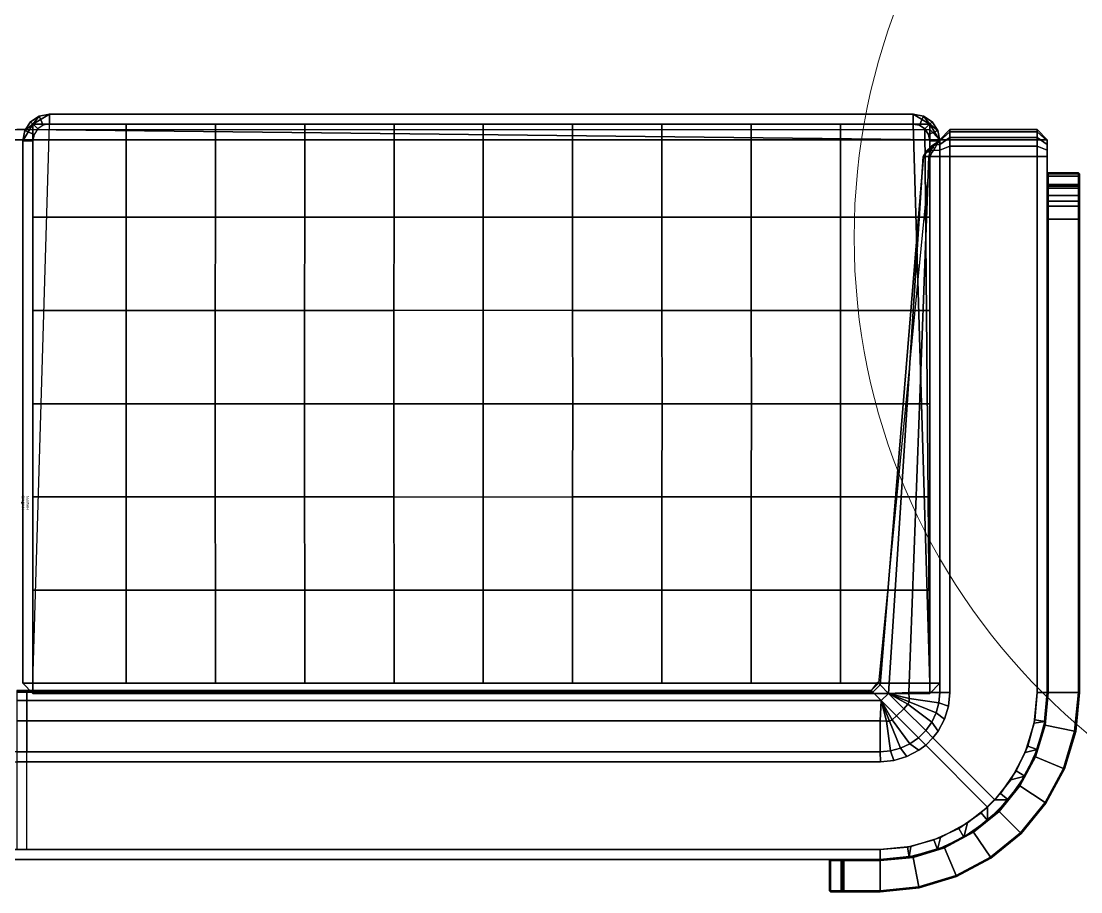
# Model space of a CAD drawing. Header units: inches. Extents: x 2605 to 2965, y 1528 to 1642.
# Drawn here: x 2704.05 to 2743.54, y 1532.15 to 1564.58 of the extents above; entities that cross this region are included whole.
import ezdxf
from ezdxf.enums import TextEntityAlignment as Align

# ---------------------------------------------------------------- set-up
doc = ezdxf.new("R2010")
doc.units = ezdxf.units.IN
for name, color, linetype in [('A-FURN-3-NODE', 7, 'Continuous'), ('A-FURN-3-SEAT-CUSHION', 96, 'Continuous'), ('A-FURN-3-SEAT-CUSHION-SEAM', 98, 'Continuous'), ('A-FURN-3-SEAT-FRAME', 254, 'Continuous'), ('A-FURN-3-SEAT-FRAME-TRIM', 250, 'Continuous'), ('A-FURN-HAWORTH-ATT', 7, 'Continuous')]:
    doc.layers.add(name, color=color, linetype=linetype)
doc.styles.get("Standard").update_dxf_attribs({"font": 'arial.ttf'})

msp = doc.modelspace()

# ---------------------------------------------------------------- linework, layer by layer
at = {"color": 94, "lineweight": 9}
msp.add_circle((2759.092, 1556.529, 121.162), 24, dxfattribs=at)
at = {"layer": 'A-FURN-3-NODE'}
for p in [(2742.288, 1558.898, -8.92), (2704.069, 1546.636, -8.92), (2742.288, 1539.57, -8.92), (2734.211, 1533.35, -8.92)]:
    msp.add_point(p, dxfattribs=at)
at = {"layer": 'A-FURN-3-SEAT-CUSHION'}
for points in [[(2737.288, 1560.751, 0.109), (2737.913, 1539.914, 0.109), (2704.482, 1539.914, 0.109), (2705.107, 1560.751, 0.109)], [(2737.913, 1539.914, 0.109), (2737.288, 1560.751, 0.109), (2737.527, 1560.704, 0.109), (2737.73, 1560.568, 0.109)], [(2738.288, 1560.168, -4.131), (2704.257, 1560.543, -4.131), (2704.257, 1560.543, 0.109), (2738.288, 1560.168, 0.109)], [(2737.73, 1560.568, 0.109), (2737.865, 1560.366, 0.109), (2737.913, 1560.126, 0.109), (2737.913, 1539.914, 0.109)], [(2737.913, 1560.168, -4.506), (2738.288, 1560.168, -4.131), (2738.663, 1560.168, -4.506), (2737.913, 1560.168, -4.506)], [(2704.482, 1539.539, 6.234), (2704.482, 1539.539, 0.484), (2737.913, 1539.539, 0.484), (2737.913, 1539.539, 6.234)], [(2681.656, 1533.35, 18.216), (2681.656, 1533.35, -4.131), (2726.857, 1533.35, -4.131), (2726.857, 1533.35, 18.216)]]:
    msp.add_3dface(points, dxfattribs=at)
for points, invisible_edges in [([(2666.226, 1560.168, -4.506), (2741.913, 1560.168, -4.506), (2741.913, 1539.57, -4.506), (2666.226, 1539.57, -4.506)], 4), ([(2742.288, 1560.168, -4.131), (2742.288, 1560.168, 17.591), (2742.288, 1560.121, 17.83), (2742.288, 1559.985, 18.033)], 8), ([(2742.288, 1559.985, 18.033), (2742.288, 1559.782, 18.169), (2742.288, 1559.543, 18.216), (2742.288, 1560.168, -4.131)], 12), ([(2742.288, 1547.981, -4.131), (2742.288, 1560.168, -4.131), (2742.288, 1559.543, 18.216), (2742.288, 1547.981, 18.216)], 2), ([(2741.913, 1559.543, 18.591), (2738.663, 1559.543, 18.591), (2738.663, 1539.567, 18.591), (2741.913, 1539.57, 18.591)], 4), ([(2666.226, 1539.57, -4.506), (2741.913, 1539.57, -4.506), (2741.824, 1538.555, -4.506), (2666.314, 1538.555, -4.506)], 5), ([(2741.801, 1538.43, 18.591), (2741.913, 1539.57, 18.591), (2738.663, 1539.567, 18.591), (2738.609, 1539.064, 18.591)], 10), ([(2741.468, 1537.333, 18.591), (2741.801, 1538.43, 18.591), (2738.609, 1539.064, 18.591), (2738.459, 1538.58, 18.591)], 10), ([(2666.314, 1538.555, -4.506), (2741.824, 1538.555, -4.506), (2741.561, 1537.571, -4.506), (2666.578, 1537.571, -4.506)], 5), ([(2740.928, 1536.323, 18.591), (2741.468, 1537.333, 18.591), (2738.459, 1538.58, 18.591), (2738.218, 1538.135, 18.591)], 10), ([(2740.334, 1535.57, 18.591), (2740.928, 1536.323, 18.591), (2738.218, 1538.135, 18.591), (2738.028, 1537.877, 18.591)], 2), ([(2666.578, 1537.571, -4.506), (2741.561, 1537.571, -4.506), (2741.13, 1536.648, -4.506), (2667.009, 1536.648, -4.506)], 5), ([(2738.305, 1534.17, 18.591), (2739.315, 1534.71, 18.591), (2737.504, 1537.424, 18.591), (2737.057, 1537.186, 18.591)], 10), ([(2739.315, 1534.71, 18.591), (2740.068, 1535.305, 18.591), (2737.763, 1537.612, 18.591), (2737.504, 1537.424, 18.591)], 8), ([(2736.068, 1533.725, 18.591), (2736.069, 1536.988, 18.591), (2704.257, 1536.988, 18.591), (2704.257, 1533.725, 18.591)], 5), ([(2736.068, 1533.725, 18.591), (2737.208, 1533.837, 18.591), (2736.572, 1537.039, 18.591), (2736.069, 1536.988, 18.591)], 10), ([(2737.208, 1533.837, 18.591), (2738.305, 1534.17, 18.591), (2737.057, 1537.186, 18.591), (2736.572, 1537.039, 18.591)], 10), ([(2667.009, 1536.648, -4.506), (2741.13, 1536.648, -4.506), (2740.545, 1535.813, -4.506), (2667.593, 1535.813, -4.506)], 5), ([(2667.593, 1535.813, -4.506), (2740.545, 1535.813, -4.506), (2739.825, 1535.093, -4.506), (2668.314, 1535.093, -4.506)], 5), ([(2668.314, 1535.093, -4.506), (2739.825, 1535.093, -4.506), (2738.99, 1534.508, -4.506), (2669.148, 1534.508, -4.506)], 5), ([(2669.148, 1534.508, -4.506), (2738.99, 1534.508, -4.506), (2738.067, 1534.077, -4.506), (2670.072, 1534.077, -4.506)], 5), ([(2670.072, 1534.077, -4.506), (2738.067, 1534.077, -4.506), (2737.083, 1533.814, -4.506), (2671.056, 1533.814, -4.506)], 5)]:
    msp.add_3dface(points, dxfattribs=dict(at, invisible_edges=invisible_edges))
at = {"layer": 'A-FURN-3-SEAT-CUSHION-SEAM'}
for points in [[(2670.226, 1560.543, -4.131), (2737.913, 1560.543, -4.131), (2737.913, 1560.168, -4.506), (2670.226, 1560.168, -4.506)], [(2704.257, 1560.543, -4.131), (2703.882, 1560.543, -4.131), (2703.882, 1560.543, 0.109), (2704.257, 1560.543, 0.109)], [(2737.913, 1560.168, -4.506), (2737.913, 1560.543, -4.131), (2738.288, 1560.168, -4.131)], [(2738.288, 1560.168, -4.131), (2737.913, 1560.543, -4.131), (2737.913, 1560.543, 0.109), (2738.288, 1560.168, 0.109)], [(2738.288, 1560.168, -4.131), (2738.663, 1560.543, -4.131), (2738.663, 1560.168, -4.506)], [(2738.663, 1560.543, -4.131), (2741.913, 1560.543, -4.131), (2741.913, 1560.168, -4.506), (2738.663, 1560.168, -4.506)], [(2741.913, 1560.168, -4.506), (2741.913, 1560.543, -4.131), (2742.288, 1560.168, -4.131)], [(2742.288, 1547.606, -4.131), (2742.288, 1547.981, -4.131), (2742.288, 1547.981, 18.216), (2742.288, 1547.606, 18.216)], [(2704.482, 1539.539, 6.234), (2704.107, 1539.914, 6.234), (2704.107, 1539.914, 0.484), (2704.482, 1539.539, 0.484)], [(2738.288, 1539.914, 6.234), (2737.913, 1539.539, 6.234), (2737.913, 1539.539, 0.484), (2738.288, 1539.914, 0.484)], [(2738.028, 1537.877, 18.591), (2737.763, 1537.612, 18.591), (2740.068, 1535.305, 18.591), (2740.334, 1535.57, 18.591)], [(2726.857, 1533.35, -4.131), (2727.232, 1533.35, -4.131), (2727.232, 1533.35, 18.216), (2726.857, 1533.35, 18.216)]]:
    msp.add_3dface(points, dxfattribs=at)
at = {"layer": 'A-FURN-3-SEAT-FRAME'}
for points in [[(2742.288, 1558.898, -8.76), (2742.328, 1558.938, -8.76), (2742.328, 1558.898, -8.8)], [(2742.288, 1558.496, -8.76), (2742.288, 1558.898, -8.76), (2742.328, 1558.898, -8.8), (2742.328, 1558.496, -8.8)], [(2742.328, 1558.938, -8.76), (2743.452, 1558.938, -8.76), (2743.452, 1558.898, -8.8), (2742.328, 1558.898, -8.8)], [(2743.452, 1558.898, -8.8), (2743.452, 1558.938, -8.76), (2743.492, 1558.898, -8.76)], [(2743.452, 1558.496, -8.8), (2743.452, 1558.898, -8.8), (2743.492, 1558.898, -8.76), (2743.492, 1558.496, -8.76)], [(2742.328, 1558.456, -8.76), (2742.288, 1558.496, -8.76), (2742.328, 1558.496, -8.8)], [(2743.452, 1558.456, -8.76), (2742.328, 1558.456, -8.76), (2742.328, 1558.496, -8.8), (2743.452, 1558.496, -8.8)], [(2743.492, 1558.496, -8.76), (2743.452, 1558.456, -8.76), (2743.452, 1558.496, -8.8), (2743.492, 1558.496, -8.76)], [(2734.211, 1533.35, 17.063), (2734.171, 1533.31, 17.063), (2734.211, 1533.31, 17.103)], [(2734.211, 1533.35, -8.76), (2734.171, 1533.31, -8.76), (2734.171, 1533.31, 17.063), (2734.211, 1533.35, 17.063)], [(2734.171, 1533.31, -8.76), (2734.211, 1533.35, -8.76), (2734.211, 1533.31, -8.8)], [(2734.171, 1532.186, -8.76), (2734.171, 1532.186, 17.063), (2734.171, 1533.31, 17.063), (2734.171, 1533.31, -8.76)], [(2734.171, 1532.186, 17.063), (2734.211, 1532.186, 17.103), (2734.211, 1533.31, 17.103), (2734.171, 1533.31, 17.063)], [(2734.171, 1532.186, -8.76), (2734.171, 1533.31, -8.76), (2734.211, 1533.31, -8.8), (2734.211, 1532.186, -8.8)], [(2734.211, 1533.35, -8.76), (2734.613, 1533.35, -8.76), (2734.613, 1533.31, -8.8), (2734.211, 1533.31, -8.8)], [(2734.653, 1533.31, -8.76), (2734.613, 1533.35, -8.76), (2734.613, 1533.35, 16.581), (2734.653, 1533.31, 16.581)], [(2734.703, 1533.35, 16.661), (2734.703, 1533.31, 16.621), (2734.653, 1533.31, 16.581), (2734.613, 1533.35, 16.581)], [(2734.613, 1533.35, -8.76), (2734.653, 1533.31, -8.76), (2734.613, 1533.31, -8.8)], [(2734.653, 1533.31, -8.76), (2734.653, 1532.186, -8.76), (2734.613, 1532.186, -8.8), (2734.613, 1533.31, -8.8)], [(2734.653, 1532.186, -8.76), (2734.653, 1533.31, -8.76), (2734.653, 1533.31, 16.581), (2734.653, 1532.186, 16.581)], [(2734.703, 1533.31, 16.621), (2734.703, 1532.186, 16.621), (2734.653, 1532.186, 16.581), (2734.653, 1533.31, 16.581)], [(2734.211, 1532.186, 17.103), (2734.171, 1532.186, 17.063), (2734.211, 1532.146, 17.063)], [(2734.211, 1532.146, 17.063), (2734.171, 1532.186, 17.063), (2734.171, 1532.186, -8.76), (2734.211, 1532.146, -8.76)], [(2734.211, 1532.146, -8.76), (2734.171, 1532.186, -8.76), (2734.211, 1532.186, -8.8), (2734.211, 1532.146, -8.76)], [(2734.211, 1532.186, -8.8), (2734.613, 1532.186, -8.8), (2734.613, 1532.146, -8.76), (2734.211, 1532.146, -8.76)], [(2734.653, 1532.186, 16.581), (2734.613, 1532.146, 16.581), (2734.613, 1532.146, -8.76), (2734.653, 1532.186, -8.76)], [(2734.613, 1532.146, 16.581), (2734.653, 1532.186, 16.581), (2734.703, 1532.186, 16.621), (2734.703, 1532.146, 16.661)], [(2734.613, 1532.186, -8.8), (2734.653, 1532.186, -8.76), (2734.613, 1532.146, -8.76)]]:
    msp.add_3dface(points, dxfattribs=at)
at = {"layer": 'A-FURN-3-SEAT-FRAME-TRIM'}
for points in [[(2742.328, 1558.898, -8.8), (2742.328, 1558.938, -8.84), (2742.288, 1558.898, -8.84), (2742.328, 1558.898, -8.8)], [(2742.288, 1558.898, -8.84), (2742.328, 1558.938, -8.84), (2742.328, 1558.938, -8.92), (2742.288, 1558.898, -8.92)], [(2742.328, 1558.898, -8.8), (2742.288, 1558.898, -8.84), (2742.288, 1558.496, -8.84), (2742.328, 1558.496, -8.8)], [(2742.288, 1558.898, -8.92), (2742.288, 1558.496, -8.92), (2742.288, 1558.496, -8.84), (2742.288, 1558.898, -8.84)], [(2743.452, 1558.898, -8.8), (2743.452, 1558.938, -8.84), (2742.328, 1558.938, -8.84), (2742.328, 1558.898, -8.8)], [(2743.452, 1558.938, -8.84), (2743.452, 1558.938, -8.92), (2742.328, 1558.938, -8.92), (2742.328, 1558.938, -8.84)], [(2743.492, 1558.898, -8.84), (2743.452, 1558.938, -8.84), (2743.452, 1558.898, -8.8), (2743.492, 1558.898, -8.84)], [(2743.492, 1558.898, -8.92), (2743.452, 1558.938, -8.92), (2743.452, 1558.938, -8.84), (2743.492, 1558.898, -8.84)], [(2743.492, 1558.898, -8.84), (2743.452, 1558.898, -8.8), (2743.452, 1558.496, -8.8), (2743.492, 1558.496, -8.84)], [(2743.492, 1558.898, -8.84), (2743.492, 1558.496, -8.84), (2743.492, 1558.496, -8.92), (2743.492, 1558.898, -8.92)], [(2742.328, 1558.496, -8.8), (2742.288, 1558.496, -8.84), (2742.328, 1558.456, -8.84), (2742.328, 1558.496, -8.8)], [(2742.328, 1558.456, -8.84), (2742.288, 1558.496, -8.84), (2742.288, 1558.496, -8.92), (2742.328, 1558.456, -8.92)], [(2742.328, 1558.496, -8.8), (2742.328, 1558.456, -8.84), (2743.452, 1558.456, -8.84), (2743.452, 1558.496, -8.8)], [(2743.452, 1558.456, -8.84), (2742.328, 1558.456, -8.84), (2742.328, 1558.456, -8.92), (2743.452, 1558.456, -8.92)], [(2743.452, 1558.496, -8.8), (2743.452, 1558.456, -8.84), (2743.492, 1558.496, -8.84)], [(2743.452, 1558.456, -8.92), (2743.492, 1558.496, -8.92), (2743.492, 1558.496, -8.84), (2743.452, 1558.456, -8.84)], [(2734.211, 1533.31, -8.8), (2734.211, 1533.35, -8.84), (2734.171, 1533.31, -8.84), (2734.211, 1533.31, -8.8)], [(2734.171, 1533.31, -8.84), (2734.211, 1533.35, -8.84), (2734.211, 1533.35, -8.92), (2734.171, 1533.31, -8.92)], [(2734.211, 1533.31, -8.8), (2734.171, 1533.31, -8.84), (2734.171, 1532.186, -8.84), (2734.211, 1532.186, -8.8)], [(2734.171, 1532.186, -8.84), (2734.171, 1533.31, -8.84), (2734.171, 1533.31, -8.92), (2734.171, 1532.186, -8.92)], [(2734.613, 1533.31, -8.8), (2734.613, 1533.35, -8.84), (2734.211, 1533.35, -8.84), (2734.211, 1533.31, -8.8)], [(2734.613, 1533.35, -8.92), (2734.211, 1533.35, -8.92), (2734.211, 1533.35, -8.84), (2734.613, 1533.35, -8.84)], [(2734.613, 1533.31, -8.8), (2734.653, 1533.31, -8.84), (2734.613, 1533.35, -8.84), (2734.613, 1533.31, -8.8)], [(2734.613, 1533.35, -8.84), (2734.653, 1533.31, -8.84), (2734.653, 1533.31, -8.92), (2734.613, 1533.35, -8.92)], [(2734.613, 1532.186, -8.8), (2734.653, 1532.186, -8.84), (2734.653, 1533.31, -8.84), (2734.613, 1533.31, -8.8)], [(2734.653, 1532.186, -8.84), (2734.653, 1532.186, -8.92), (2734.653, 1533.31, -8.92), (2734.653, 1533.31, -8.84)], [(2734.211, 1532.186, -8.8), (2734.171, 1532.186, -8.84), (2734.211, 1532.146, -8.84)], [(2734.171, 1532.186, -8.92), (2734.211, 1532.146, -8.92), (2734.211, 1532.146, -8.84), (2734.171, 1532.186, -8.84)], [(2734.613, 1532.146, -8.84), (2734.613, 1532.186, -8.8), (2734.211, 1532.186, -8.8), (2734.211, 1532.146, -8.84)], [(2734.613, 1532.146, -8.84), (2734.211, 1532.146, -8.84), (2734.211, 1532.146, -8.92), (2734.613, 1532.146, -8.92)], [(2734.613, 1532.146, -8.84), (2734.653, 1532.186, -8.84), (2734.613, 1532.186, -8.8), (2734.613, 1532.146, -8.84)], [(2734.613, 1532.146, -8.92), (2734.653, 1532.186, -8.92), (2734.653, 1532.186, -8.84), (2734.613, 1532.146, -8.84)]]:
    msp.add_3dface(points, dxfattribs=at)

# ---------------------------------------------------------------- texts
at = {"layer": 'A-FURN-HAWORTH-ATT', "flags": 1}
for tag, p in [('HAWMC', (2704.069, 1546.636, -8.92)), ('HAWMC', (2704.069, 1546.636, -8.92)), ('HAWPN', (2704.236, 1546.636, -8.92)), ('HAWPN', (2704.236, 1546.636, -8.92))]:
    msp.add_attdef(tag, text='.', height=0.1, rotation=90, dxfattribs=at).set_placement(p, align=Align.TOP_CENTER)

# ---------------------------------------------------------------- meshes
at = {"layer": 'A-FURN-3-SEAT-CUSHION'}
mesh = msp.add_polymesh((12, 2), dxfattribs=at)
for k, corner in enumerate([(2738.288, 1539.914, 6.234), (2738.288, 1539.914, 0.484), (2738.288, 1560.126, 6.234), (2738.288, 1560.126, 0.484), (2738.212, 1560.509, 6.234), (2738.212, 1560.509, 0.484), (2737.995, 1560.834, 6.234), (2737.995, 1560.834, 0.484), (2737.671, 1561.05, 6.234), (2737.671, 1561.05, 0.484), (2737.288, 1561.126, 6.234), (2737.288, 1561.126, 0.484), (2705.107, 1561.126, 6.234), (2705.107, 1561.126, 0.484), (2704.724, 1561.05, 6.234), (2704.724, 1561.05, 0.484), (2704.4, 1560.834, 6.234), (2704.4, 1560.834, 0.484), (2704.183, 1560.509, 6.234), (2704.183, 1560.509, 0.484), (2704.107, 1560.126, 6.234), (2704.107, 1560.126, 0.484), (2704.107, 1539.914, 6.234), (2704.107, 1539.914, 0.484)]):
    mesh.set_mesh_vertex(divmod(k, 2), corner)
mesh = msp.add_polymesh((7, 11), dxfattribs=at)
for k, corner in enumerate([(2704.482, 1539.914, 6.609), (2707.96, 1539.914, 6.609), (2711.288, 1539.914, 6.609), (2714.616, 1539.914, 6.609), (2717.944, 1539.914, 6.609), (2721.272, 1539.914, 6.609), (2724.601, 1539.914, 6.609), (2727.929, 1539.914, 6.609), (2731.257, 1539.914, 6.609), (2734.585, 1539.914, 6.609), (2737.913, 1539.914, 6.609), (2704.482, 1543.387, 6.609), (2707.959, 1543.387, 6.674), (2711.287, 1543.385, 6.748), (2714.615, 1543.383, 6.818), (2717.944, 1543.382, 6.869), (2721.272, 1543.381, 6.887), (2724.601, 1543.382, 6.869), (2727.93, 1543.383, 6.818), (2731.258, 1543.385, 6.748), (2734.586, 1543.387, 6.674), (2737.913, 1543.387, 6.609), (2704.482, 1546.86, 6.609), (2707.957, 1546.86, 6.757), (2711.285, 1546.858, 6.883), (2714.613, 1546.857, 6.979), (2717.943, 1546.856, 7.038), (2721.272, 1546.855, 7.054), (2724.602, 1546.856, 7.038), (2727.931, 1546.857, 6.979), (2731.26, 1546.858, 6.883), (2734.587, 1546.86, 6.757), (2737.913, 1546.86, 6.609), (2704.482, 1550.333, 6.609), (2707.957, 1550.333, 6.798), (2711.284, 1550.333, 6.943), (2714.612, 1550.333, 7.043), (2717.942, 1550.333, 7.098), (2721.272, 1550.333, 7.109), (2724.603, 1550.333, 7.098), (2727.932, 1550.333, 7.043), (2731.261, 1550.333, 6.943), (2734.588, 1550.333, 6.798), (2737.913, 1550.333, 6.609), (2704.482, 1553.806, 6.609), (2707.957, 1553.806, 6.757), (2711.285, 1553.807, 6.883), (2714.613, 1553.809, 6.979), (2717.943, 1553.81, 7.038), (2721.272, 1553.811, 7.054), (2724.602, 1553.81, 7.038), (2727.931, 1553.809, 6.979), (2731.26, 1553.807, 6.883), (2734.587, 1553.806, 6.757), (2737.913, 1553.806, 6.609), (2704.482, 1557.279, 6.609), (2707.959, 1557.279, 6.674), (2711.287, 1557.281, 6.748), (2714.615, 1557.282, 6.818), (2717.944, 1557.284, 6.869), (2721.272, 1557.285, 6.887), (2724.601, 1557.284, 6.869), (2727.93, 1557.282, 6.818), (2731.258, 1557.281, 6.748), (2734.586, 1557.279, 6.674), (2737.913, 1557.279, 6.609), (2704.482, 1560.751, 6.609), (2707.96, 1560.751, 6.609), (2711.288, 1560.751, 6.609), (2714.616, 1560.751, 6.609), (2717.944, 1560.751, 6.609), (2721.272, 1560.751, 6.609), (2724.601, 1560.751, 6.609), (2727.929, 1560.751, 6.609), (2731.257, 1560.751, 6.609), (2734.585, 1560.751, 6.609), (2737.913, 1560.751, 6.609)]):
    mesh.set_mesh_vertex(divmod(k, 11), corner)
mesh = msp.add_polymesh((6, 2), dxfattribs=at)
for k, corner in enumerate([(2738.663, 1559.543, 18.591), (2741.913, 1559.543, 18.591), (2738.663, 1559.926, 18.515), (2741.913, 1559.926, 18.515), (2738.663, 1560.25, 18.298), (2741.913, 1560.25, 18.298), (2738.663, 1560.467, 17.974), (2741.913, 1560.467, 17.974), (2738.663, 1560.543, 17.591), (2741.913, 1560.543, 17.591), (2738.663, 1560.543, -4.131), (2741.913, 1560.543, -4.131)]):
    mesh.set_mesh_vertex(divmod(k, 2), corner)
mesh = msp.add_polymesh((10, 5), dxfattribs=at)
for k, corner in enumerate([(2738.288, 1560.168, 17.591), (2738.286, 1560.17, 14.752), (2738.283, 1560.171, 11.913), (2738.281, 1560.172, 9.073), (2738.288, 1560.168, 6.225), (2738.288, 1560.121, 17.83), (2738.216, 1560.105, 14.968), (2738.17, 1560.068, 12.081), (2738.159, 1560.032, 9.194), (2738.187, 1560.016, 6.328), (2738.288, 1559.985, 18.033), (2738.078, 1559.966, 15.152), (2737.976, 1559.922, 12.234), (2737.982, 1559.878, 9.314), (2738.096, 1559.858, 6.422), (2738.288, 1559.782, 18.169), (2737.941, 1559.77, 15.279), (2737.782, 1559.742, 12.354), (2737.805, 1559.713, 9.423), (2738.004, 1559.701, 6.515), (2738.288, 1559.543, 18.216), (2737.871, 1559.543, 15.333), (2737.669, 1559.543, 12.427), (2737.683, 1559.543, 9.513), (2737.913, 1559.543, 6.609), (2738.288, 1539.57, 18.216), (2737.135, 1539.57, 15.527), (2736.375, 1539.539, 12.709), (2736.058, 1539.856, 9.811), (2736, 1539.914, 6.887), (2738.251, 1539.187, 18.216), (2737.146, 1539.345, 15.524), (2736.375, 1539.539, 12.709), (2736.058, 1539.856, 9.811), (2736, 1539.914, 6.887), (2738.149, 1538.815, 18.216), (2737.145, 1539.23, 15.524), (2736.375, 1539.539, 12.709), (2736.058, 1539.856, 9.811), (2736, 1539.914, 6.887), (2737.985, 1538.467, 18.216), (2737.091, 1539.136, 15.524), (2736.375, 1539.539, 12.709), (2736.058, 1539.856, 9.811), (2736, 1539.914, 6.887), (2737.762, 1538.152, 18.216), (2736.946, 1538.968, 15.524), (2736.375, 1539.539, 12.709), (2736.058, 1539.856, 9.811), (2736, 1539.914, 6.887)]):
    mesh.set_mesh_vertex(divmod(k, 5), corner)
mesh = msp.add_polymesh((2, 12), dxfattribs=at)
for k, corner in enumerate([(2742.288, 1547.606, 18.216), (2742.288, 1539.57, 18.216), (2742.194, 1538.49, 18.216), (2741.913, 1537.443, 18.216), (2741.455, 1536.46, 18.216), (2740.833, 1535.572, 18.216), (2740.066, 1534.805, 18.216), (2739.178, 1534.183, 18.216), (2738.195, 1533.725, 18.216), (2737.148, 1533.444, 18.216), (2736.068, 1533.35, 18.216), (2727.232, 1533.35, 18.216), (2742.288, 1547.606, -4.131), (2742.288, 1539.57, -4.131), (2742.194, 1538.49, -4.131), (2741.913, 1537.443, -4.131), (2741.455, 1536.46, -4.131), (2740.833, 1535.572, -4.131), (2740.066, 1534.805, -4.131), (2739.178, 1534.183, -4.131), (2738.195, 1533.725, -4.131), (2737.148, 1533.444, -4.131), (2736.068, 1533.35, -4.131), (2727.232, 1533.35, -4.131)]):
    mesh.set_mesh_vertex(divmod(k, 12), corner)
mesh = msp.add_polymesh((6, 6), dxfattribs=at)
for k, corner in enumerate([(2737.489, 1537.881, 18.216), (2736.673, 1538.697, 15.524), (2736.101, 1539.268, 12.701), (2735.785, 1539.585, 9.811), (2735.727, 1539.643, 6.887), (2735.727, 1539.643, 4.887), (2737.173, 1537.66, 18.216), (2736.504, 1538.554, 15.524), (2736.102, 1539.268, 12.709), (2735.785, 1539.585, 9.811), (2735.727, 1539.643, 6.887), (2735.727, 1539.643, 4.887), (2736.824, 1537.497, 18.216), (2736.409, 1538.502, 15.524), (2736.102, 1539.268, 12.709), (2735.785, 1539.585, 9.811), (2735.727, 1539.643, 6.887), (2735.727, 1539.643, 4.887), (2736.451, 1537.397, 18.216), (2736.294, 1538.503, 15.524), (2736.102, 1539.268, 12.709), (2735.785, 1539.585, 9.811), (2735.727, 1539.643, 6.887), (2735.727, 1539.643, 4.887), (2736.068, 1537.363, 18.216), (2736.068, 1538.516, 15.528), (2736.101, 1539.268, 12.701), (2735.785, 1539.585, 9.811), (2735.727, 1539.643, 6.887), (2735.727, 1539.643, 4.887), (2704.257, 1537.363, 18.216), (2704.257, 1538.516, 15.528), (2704.257, 1539.268, 12.705), (2704.257, 1539.585, 9.811), (2704.257, 1539.643, 6.887), (2704.257, 1539.643, 4.887)]):
    mesh.set_mesh_vertex(divmod(k, 6), corner)
at = {"layer": 'A-FURN-3-SEAT-CUSHION-SEAM'}
mesh = msp.add_polymesh((16, 2), dxfattribs=at)
for k, corner in enumerate([(2704.482, 1539.539, 6.234), (2704.482, 1539.914, 6.609), (2704.107, 1539.914, 6.234), (2704.482, 1539.914, 6.609), (2704.107, 1560.126, 6.234), (2704.482, 1560.751, 6.609), (2704.183, 1560.509, 6.234), (2704.482, 1560.751, 6.609), (2704.4, 1560.834, 6.234), (2704.482, 1560.751, 6.609), (2704.724, 1561.05, 6.234), (2704.482, 1560.751, 6.609), (2705.107, 1561.126, 6.234), (2704.482, 1560.751, 6.609), (2737.288, 1561.126, 6.234), (2737.913, 1560.751, 6.609), (2737.671, 1561.05, 6.234), (2737.913, 1560.751, 6.609), (2737.995, 1560.834, 6.234), (2737.913, 1560.751, 6.609), (2738.212, 1560.509, 6.234), (2737.913, 1560.751, 6.609), (2738.288, 1560.126, 6.234), (2737.913, 1560.751, 6.609), (2738.288, 1539.914, 6.234), (2737.913, 1539.914, 6.609), (2737.913, 1539.539, 6.234), (2737.913, 1539.914, 6.609), (2704.482, 1539.539, 6.234), (2704.482, 1539.914, 6.609), (2704.482, 1539.539, 6.234), (2704.482, 1539.914, 6.609)]):
    mesh.set_mesh_vertex(divmod(k, 2), corner)
mesh = msp.add_polymesh((16, 2), dxfattribs=at)
for k, corner in enumerate([(2704.482, 1539.914, 0.109), (2704.107, 1539.914, 0.484), (2704.482, 1560.126, 0.109), (2704.107, 1560.126, 0.484), (2704.529, 1560.366, 0.109), (2704.183, 1560.509, 0.484), (2704.665, 1560.568, 0.109), (2704.4, 1560.834, 0.484), (2704.868, 1560.704, 0.109), (2704.724, 1561.05, 0.484), (2705.107, 1560.751, 0.109), (2705.107, 1561.126, 0.484), (2737.288, 1560.751, 0.109), (2737.288, 1561.126, 0.484), (2737.527, 1560.704, 0.109), (2737.671, 1561.05, 0.484), (2737.73, 1560.568, 0.109), (2737.995, 1560.834, 0.484), (2737.865, 1560.366, 0.109), (2738.212, 1560.509, 0.484), (2737.913, 1560.126, 0.109), (2738.288, 1560.126, 0.484), (2737.913, 1539.914, 0.109), (2738.288, 1539.914, 0.484), (2737.913, 1539.914, 0.109), (2737.913, 1539.539, 0.484), (2704.482, 1539.914, 0.109), (2704.482, 1539.539, 0.484), (2704.482, 1539.914, 0.109), (2704.107, 1539.914, 0.484), (2704.482, 1539.914, 0.109), (2704.107, 1539.914, 0.484)]):
    mesh.set_mesh_vertex(divmod(k, 2), corner)
mesh = msp.add_polymesh((32, 2), dxfattribs=at)
for k, corner in enumerate([(2742.288, 1560.168, -4.131), (2741.913, 1560.543, -4.131), (2742.288, 1560.168, 17.591), (2741.913, 1560.543, 17.591), (2742.288, 1560.121, 17.83), (2741.913, 1560.467, 17.974), (2742.288, 1559.985, 18.033), (2741.913, 1560.25, 18.298), (2742.288, 1559.782, 18.169), (2741.913, 1559.926, 18.515), (2742.288, 1559.543, 18.216), (2741.913, 1559.543, 18.591), (2742.288, 1539.57, 18.216), (2741.913, 1539.57, 18.591), (2742.194, 1538.49, 18.216), (2741.801, 1538.43, 18.591), (2741.913, 1537.443, 18.216), (2741.468, 1537.333, 18.591), (2741.455, 1536.46, 18.216), (2740.928, 1536.323, 18.591), (2740.833, 1535.572, 18.216), (2740.334, 1535.57, 18.591), (2740.066, 1534.805, 18.216), (2740.068, 1535.305, 18.591), (2739.178, 1534.183, 18.216), (2739.315, 1534.71, 18.591), (2738.195, 1533.725, 18.216), (2738.305, 1534.17, 18.591), (2737.148, 1533.444, 18.216), (2737.208, 1533.837, 18.591), (2736.068, 1533.35, 18.216), (2736.068, 1533.725, 18.591), (2672.071, 1533.35, 18.216), (2672.071, 1533.725, 18.591), (2670.991, 1533.444, 18.216), (2670.931, 1533.837, 18.591), (2669.943, 1533.725, 18.216), (2669.834, 1534.17, 18.591), (2668.961, 1534.183, 18.216), (2668.823, 1534.71, 18.591), (2668.073, 1534.805, 18.216), (2668.07, 1535.305, 18.591), (2667.306, 1535.572, 18.216), (2667.805, 1535.57, 18.591), (2666.684, 1536.46, 18.216), (2667.211, 1536.323, 18.591), (2666.226, 1537.443, 18.216), (2666.67, 1537.333, 18.591), (2665.945, 1538.49, 18.216), (2666.338, 1538.43, 18.591), (2665.851, 1539.57, 18.216), (2666.226, 1539.57, 18.591), (2665.851, 1559.543, 18.216), (2666.226, 1559.543, 18.591), (2665.851, 1559.782, 18.169), (2666.226, 1559.926, 18.515), (2665.851, 1559.985, 18.033), (2666.226, 1560.25, 18.298), (2665.851, 1560.121, 17.83), (2666.226, 1560.467, 17.974), (2665.851, 1560.168, 17.591), (2666.226, 1560.543, 17.591), (2665.851, 1560.168, -4.131), (2666.226, 1560.543, -4.131)]):
    mesh.set_mesh_vertex(divmod(k, 2), corner)
mesh = msp.add_polymesh((32, 2), dxfattribs=at)
for k, corner in enumerate([(2738.663, 1560.543, -4.131), (2738.288, 1560.168, -4.131), (2738.663, 1560.543, 17.591), (2738.288, 1560.168, 17.591), (2738.663, 1560.467, 17.974), (2738.288, 1560.121, 17.83), (2738.663, 1560.25, 18.298), (2738.288, 1559.985, 18.033), (2738.663, 1559.926, 18.515), (2738.288, 1559.782, 18.169), (2738.663, 1559.543, 18.591), (2738.288, 1559.543, 18.216), (2738.663, 1539.567, 18.591), (2738.288, 1539.57, 18.216), (2738.609, 1539.064, 18.591), (2738.251, 1539.187, 18.216), (2738.459, 1538.58, 18.591), (2738.149, 1538.815, 18.216), (2738.218, 1538.135, 18.591), (2737.985, 1538.467, 18.216), (2738.028, 1537.877, 18.591), (2737.762, 1538.152, 18.216), (2737.763, 1537.612, 18.591), (2737.489, 1537.881, 18.216), (2737.504, 1537.424, 18.591), (2737.173, 1537.66, 18.216), (2737.057, 1537.186, 18.591), (2736.824, 1537.497, 18.216), (2736.572, 1537.039, 18.591), (2736.451, 1537.397, 18.216), (2736.069, 1536.988, 18.591), (2736.068, 1537.363, 18.216), (2672.07, 1536.988, 18.591), (2672.071, 1537.363, 18.216), (2671.566, 1537.039, 18.591), (2671.687, 1537.397, 18.216), (2671.082, 1537.186, 18.591), (2671.315, 1537.497, 18.216), (2670.635, 1537.424, 18.591), (2670.966, 1537.66, 18.216), (2670.376, 1537.612, 18.591), (2670.65, 1537.881, 18.216), (2670.11, 1537.877, 18.591), (2670.376, 1538.152, 18.216), (2669.92, 1538.135, 18.591), (2670.154, 1538.467, 18.216), (2669.679, 1538.58, 18.591), (2669.989, 1538.815, 18.216), (2669.529, 1539.064, 18.591), (2669.887, 1539.187, 18.216), (2669.476, 1539.567, 18.591), (2669.851, 1539.57, 18.216), (2669.476, 1559.543, 18.591), (2669.851, 1559.543, 18.216), (2669.476, 1559.926, 18.515), (2669.851, 1559.782, 18.169), (2669.476, 1560.25, 18.298), (2669.851, 1559.985, 18.033), (2669.476, 1560.467, 17.974), (2669.851, 1560.121, 17.83), (2669.476, 1560.543, 17.591), (2669.851, 1560.168, 17.591), (2669.476, 1560.543, -4.131), (2669.851, 1560.168, -4.131)]):
    mesh.set_mesh_vertex(divmod(k, 2), corner)
mesh = msp.add_polymesh((22, 2), dxfattribs=at)
for k, corner in enumerate([(2741.913, 1560.168, -4.506), (2742.288, 1560.168, -4.131), (2741.913, 1539.57, -4.506), (2742.288, 1539.57, -4.131), (2741.824, 1538.555, -4.506), (2742.194, 1538.49, -4.131), (2741.561, 1537.571, -4.506), (2741.913, 1537.443, -4.131), (2741.13, 1536.648, -4.506), (2741.455, 1536.46, -4.131), (2740.545, 1535.813, -4.506), (2740.833, 1535.572, -4.131), (2739.825, 1535.093, -4.506), (2740.066, 1534.805, -4.131), (2738.99, 1534.508, -4.506), (2739.178, 1534.183, -4.131), (2738.067, 1534.077, -4.506), (2738.195, 1533.725, -4.131), (2737.083, 1533.814, -4.506), (2737.148, 1533.444, -4.131), (2736.068, 1533.725, -4.506), (2736.068, 1533.35, -4.131), (2672.071, 1533.725, -4.506), (2672.071, 1533.35, -4.131), (2671.056, 1533.814, -4.506), (2670.991, 1533.444, -4.131), (2670.072, 1534.077, -4.506), (2669.943, 1533.725, -4.131), (2669.148, 1534.508, -4.506), (2668.961, 1534.183, -4.131), (2668.314, 1535.093, -4.506), (2668.073, 1534.805, -4.131), (2667.593, 1535.813, -4.506), (2667.306, 1535.572, -4.131), (2667.009, 1536.648, -4.506), (2666.684, 1536.46, -4.131), (2666.578, 1537.571, -4.506), (2666.226, 1537.443, -4.131), (2666.314, 1538.555, -4.506), (2665.945, 1538.49, -4.131), (2666.226, 1539.57, -4.506), (2665.851, 1539.57, -4.131), (2666.226, 1560.168, -4.506), (2665.851, 1560.168, -4.131)]):
    mesh.set_mesh_vertex(divmod(k, 2), corner)
mesh = msp.add_polymesh((6, 2), dxfattribs=at)
for k, corner in enumerate([(2735.96, 1539.954, 4.888), (2735.727, 1539.643, 4.887), (2736, 1539.914, 6.887), (2735.727, 1539.643, 6.887), (2736.058, 1539.856, 9.815), (2735.785, 1539.585, 9.815), (2736.375, 1539.539, 12.709), (2736.102, 1539.268, 12.709), (2736.946, 1538.968, 15.524), (2736.673, 1538.697, 15.524), (2737.762, 1538.152, 18.216), (2737.489, 1537.881, 18.216)]):
    mesh.set_mesh_vertex(divmod(k, 2), corner)
mesh = msp.add_polymesh((8, 2), dxfattribs=at)
for k, corner in enumerate([(2703.882, 1533.725, 18.591), (2704.257, 1533.725, 18.591), (2703.882, 1536.988, 18.591), (2704.257, 1536.988, 18.591), (2703.882, 1537.363, 18.216), (2704.257, 1537.363, 18.216), (2703.882, 1538.516, 15.528), (2704.257, 1538.516, 15.528), (2703.882, 1539.268, 12.705), (2704.257, 1539.268, 12.705), (2703.882, 1539.585, 9.811), (2704.257, 1539.585, 9.811), (2703.882, 1539.643, 6.887), (2704.257, 1539.643, 6.887), (2703.882, 1539.643, 4.887), (2704.257, 1539.643, 4.887)]):
    mesh.set_mesh_vertex(divmod(k, 2), corner)
at = {"layer": 'A-FURN-3-SEAT-FRAME'}
mesh = msp.add_polymesh((16, 2), dxfattribs=at)
for k, corner in enumerate([(2743.452, 1558.938, -8.76), (2742.328, 1558.938, -8.76), (2743.452, 1558.938, 15.377), (2742.328, 1558.938, 15.377), (2743.452, 1558.807, 16.037), (2742.328, 1558.807, 16.037), (2743.452, 1558.433, 16.597), (2742.328, 1558.433, 16.597), (2743.452, 1557.873, 16.971), (2742.328, 1557.873, 16.971), (2743.452, 1557.212, 17.103), (2742.328, 1557.212, 17.103), (2743.452, 1539.57, 17.103), (2742.328, 1539.57, 17.103), (2743.31, 1538.13, 17.103), (2742.208, 1538.349, 17.103), (2742.89, 1536.745, 17.103), (2741.852, 1537.175, 17.103), (2742.208, 1535.468, 17.103), (2741.273, 1536.092, 17.103), (2741.289, 1534.349, 17.103), (2740.494, 1535.144, 17.103), (2740.17, 1533.431, 17.103), (2739.546, 1534.365, 17.103), (2738.894, 1532.748, 17.103), (2738.463, 1533.787, 17.103), (2737.508, 1532.328, 17.103), (2737.289, 1533.43, 17.103), (2736.068, 1532.186, 17.103), (2736.068, 1533.31, 17.103), (2734.211, 1532.186, 17.103), (2734.211, 1533.31, 17.103)]):
    mesh.set_mesh_vertex(divmod(k, 2), corner)
mesh = msp.add_polymesh((16, 2), dxfattribs=at)
for k, corner in enumerate([(2743.492, 1558.898, -8.76), (2743.452, 1558.938, -8.76), (2743.492, 1558.898, 15.377), (2743.452, 1558.938, 15.377), (2743.492, 1558.77, 16.022), (2743.452, 1558.807, 16.037), (2743.492, 1558.404, 16.569), (2743.452, 1558.433, 16.597), (2743.492, 1557.857, 16.934), (2743.452, 1557.873, 16.971), (2743.492, 1557.212, 17.063), (2743.452, 1557.212, 17.103), (2743.492, 1539.57, 17.063), (2743.452, 1539.57, 17.103), (2743.349, 1538.122, 17.063), (2743.31, 1538.13, 17.103), (2742.927, 1536.729, 17.063), (2742.89, 1536.745, 17.103), (2742.241, 1535.446, 17.063), (2742.208, 1535.468, 17.103), (2741.317, 1534.321, 17.063), (2741.289, 1534.349, 17.103), (2740.192, 1533.397, 17.063), (2740.17, 1533.431, 17.103), (2738.909, 1532.711, 17.063), (2738.894, 1532.748, 17.103), (2737.516, 1532.289, 17.063), (2737.508, 1532.328, 17.103), (2736.068, 1532.146, 17.063), (2736.068, 1532.186, 17.103), (2734.211, 1532.146, 17.063), (2734.211, 1532.186, 17.103)]):
    mesh.set_mesh_vertex(divmod(k, 2), corner)
mesh = msp.add_polymesh((16, 2), dxfattribs=at)
for k, corner in enumerate([(2742.328, 1558.938, -8.76), (2742.288, 1558.898, -8.76), (2742.328, 1558.938, 15.377), (2742.288, 1558.898, 15.377), (2742.328, 1558.807, 16.037), (2742.288, 1558.77, 16.022), (2742.328, 1558.433, 16.597), (2742.288, 1558.404, 16.569), (2742.328, 1557.873, 16.971), (2742.288, 1557.857, 16.934), (2742.328, 1557.212, 17.103), (2742.288, 1557.212, 17.063), (2742.328, 1539.57, 17.103), (2742.288, 1539.57, 17.063), (2742.208, 1538.349, 17.103), (2742.169, 1538.357, 17.063), (2741.852, 1537.175, 17.103), (2741.815, 1537.19, 17.063), (2741.273, 1536.092, 17.103), (2741.24, 1536.115, 17.063), (2740.494, 1535.144, 17.103), (2740.466, 1535.172, 17.063), (2739.546, 1534.365, 17.103), (2739.524, 1534.398, 17.063), (2738.463, 1533.787, 17.103), (2738.448, 1533.823, 17.063), (2737.289, 1533.43, 17.103), (2737.281, 1533.469, 17.063), (2736.068, 1533.31, 17.103), (2736.068, 1533.35, 17.063), (2734.211, 1533.31, 17.103), (2734.211, 1533.35, 17.063)]):
    mesh.set_mesh_vertex(divmod(k, 2), corner)
mesh = msp.add_polymesh((18, 2), dxfattribs=at)
for k, corner in enumerate([(2743.492, 1558.496, -8.76), (2743.492, 1558.898, -8.76), (2743.492, 1558.496, 15.377), (2743.492, 1558.898, 15.377), (2743.492, 1558.399, 15.868), (2743.492, 1558.77, 16.022), (2743.492, 1558.12, 16.285), (2743.492, 1558.404, 16.569), (2743.492, 1557.704, 16.563), (2743.492, 1557.857, 16.934), (2743.492, 1557.212, 16.661), (2743.492, 1557.212, 17.063), (2743.492, 1539.57, 16.661), (2743.492, 1539.57, 17.063), (2743.349, 1538.122, 16.661), (2743.349, 1538.122, 17.063), (2742.927, 1536.729, 16.661), (2742.927, 1536.729, 17.063), (2742.241, 1535.446, 16.661), (2742.241, 1535.446, 17.063), (2741.317, 1534.321, 16.661), (2741.317, 1534.321, 17.063), (2740.192, 1533.397, 16.661), (2740.192, 1533.397, 17.063), (2738.909, 1532.711, 16.661), (2738.909, 1532.711, 17.063), (2737.516, 1532.289, 16.661), (2737.516, 1532.289, 17.063), (2736.068, 1532.146, 16.661), (2736.068, 1532.146, 17.063), (2734.703, 1532.146, 16.661), (2734.211, 1532.146, 17.063), (2734.613, 1532.146, 16.581), (2734.211, 1532.146, 17.063), (2734.613, 1532.146, -8.76), (2734.211, 1532.146, -8.76)]):
    mesh.set_mesh_vertex(divmod(k, 2), corner)
mesh = msp.add_polymesh((18, 2), dxfattribs=at)
for k, corner in enumerate([(2742.288, 1558.898, -8.76), (2742.288, 1558.496, -8.76), (2742.288, 1558.898, 15.377), (2742.288, 1558.496, 15.377), (2742.288, 1558.77, 16.022), (2742.288, 1558.399, 15.868), (2742.288, 1558.404, 16.569), (2742.288, 1558.12, 16.285), (2742.288, 1557.857, 16.934), (2742.288, 1557.704, 16.563), (2742.288, 1557.212, 17.063), (2742.288, 1557.212, 16.661), (2742.288, 1539.57, 17.063), (2742.288, 1539.57, 16.661), (2742.169, 1538.357, 17.063), (2742.169, 1538.357, 16.661), (2741.815, 1537.19, 17.063), (2741.815, 1537.19, 16.661), (2741.24, 1536.115, 17.063), (2741.24, 1536.115, 16.661), (2740.466, 1535.172, 17.063), (2740.466, 1535.172, 16.661), (2739.524, 1534.398, 17.063), (2739.524, 1534.398, 16.661), (2738.448, 1533.824, 17.063), (2738.448, 1533.824, 16.661), (2737.281, 1533.47, 17.063), (2737.281, 1533.47, 16.661), (2736.068, 1533.35, 17.063), (2736.068, 1533.35, 16.661), (2734.211, 1533.35, 17.063), (2734.703, 1533.35, 16.661), (2734.211, 1533.35, 17.063), (2734.613, 1533.35, 16.581), (2734.211, 1533.35, -8.76), (2734.613, 1533.35, -8.76)]):
    mesh.set_mesh_vertex(divmod(k, 2), corner)
mesh = msp.add_polymesh((16, 2), dxfattribs=at)
for k, corner in enumerate([(2743.452, 1558.456, -8.76), (2743.492, 1558.496, -8.76), (2743.452, 1558.456, 15.377), (2743.492, 1558.496, 15.377), (2743.452, 1558.362, 15.853), (2743.492, 1558.399, 15.868), (2743.452, 1558.092, 16.257), (2743.492, 1558.12, 16.285), (2743.452, 1557.688, 16.526), (2743.492, 1557.704, 16.563), (2743.452, 1557.212, 16.621), (2743.492, 1557.212, 16.661), (2743.452, 1539.57, 16.621), (2743.492, 1539.57, 16.661), (2743.31, 1538.13, 16.621), (2743.349, 1538.122, 16.661), (2742.89, 1536.745, 16.621), (2742.927, 1536.729, 16.661), (2742.208, 1535.468, 16.621), (2742.241, 1535.446, 16.661), (2741.289, 1534.349, 16.621), (2741.317, 1534.321, 16.661), (2740.17, 1533.431, 16.621), (2740.192, 1533.397, 16.661), (2738.894, 1532.748, 16.621), (2738.909, 1532.711, 16.661), (2737.508, 1532.328, 16.621), (2737.516, 1532.289, 16.661), (2736.068, 1532.186, 16.621), (2736.068, 1532.146, 16.661), (2734.703, 1532.186, 16.621), (2734.703, 1532.146, 16.661)]):
    mesh.set_mesh_vertex(divmod(k, 2), corner)
mesh = msp.add_polymesh((16, 2), dxfattribs=at)
for k, corner in enumerate([(2742.288, 1558.496, -8.76), (2742.328, 1558.456, -8.76), (2742.288, 1558.496, 15.377), (2742.328, 1558.456, 15.377), (2742.288, 1558.399, 15.868), (2742.328, 1558.362, 15.853), (2742.288, 1558.12, 16.285), (2742.328, 1558.092, 16.257), (2742.288, 1557.704, 16.563), (2742.328, 1557.688, 16.526), (2742.288, 1557.212, 16.661), (2742.328, 1557.212, 16.621), (2742.288, 1539.57, 16.661), (2742.328, 1539.57, 16.621), (2742.169, 1538.357, 16.661), (2742.208, 1538.349, 16.621), (2741.815, 1537.19, 16.661), (2741.852, 1537.175, 16.621), (2741.24, 1536.115, 16.661), (2741.273, 1536.092, 16.621), (2740.466, 1535.172, 16.661), (2740.494, 1535.144, 16.621), (2739.524, 1534.398, 16.661), (2739.546, 1534.365, 16.621), (2738.448, 1533.823, 16.661), (2738.463, 1533.787, 16.621), (2737.281, 1533.469, 16.661), (2737.289, 1533.43, 16.621), (2736.068, 1533.35, 16.661), (2736.068, 1533.31, 16.621), (2734.703, 1533.35, 16.661), (2734.703, 1533.31, 16.621)]):
    mesh.set_mesh_vertex(divmod(k, 2), corner)
mesh = msp.add_polymesh((16, 2), dxfattribs=at)
for k, corner in enumerate([(2742.328, 1558.456, -8.76), (2743.452, 1558.456, -8.76), (2742.328, 1558.456, 15.377), (2743.452, 1558.456, 15.377), (2742.328, 1558.362, 15.853), (2743.452, 1558.362, 15.853), (2742.328, 1558.092, 16.257), (2743.452, 1558.092, 16.257), (2742.328, 1557.688, 16.526), (2743.452, 1557.688, 16.526), (2742.328, 1557.212, 16.621), (2743.452, 1557.212, 16.621), (2742.328, 1539.57, 16.621), (2743.452, 1539.57, 16.621), (2742.208, 1538.349, 16.621), (2743.31, 1538.13, 16.621), (2741.852, 1537.175, 16.621), (2742.89, 1536.745, 16.621), (2741.273, 1536.092, 16.621), (2742.208, 1535.468, 16.621), (2740.494, 1535.144, 16.621), (2741.289, 1534.349, 16.621), (2739.546, 1534.365, 16.621), (2740.17, 1533.431, 16.621), (2738.463, 1533.787, 16.621), (2738.894, 1532.748, 16.621), (2737.289, 1533.43, 16.621), (2737.508, 1532.328, 16.621), (2736.068, 1533.31, 16.621), (2736.068, 1532.186, 16.621), (2734.703, 1533.31, 16.621), (2734.703, 1532.186, 16.621)]):
    mesh.set_mesh_vertex(divmod(k, 2), corner)

doc.saveas('drawing.dxf')
